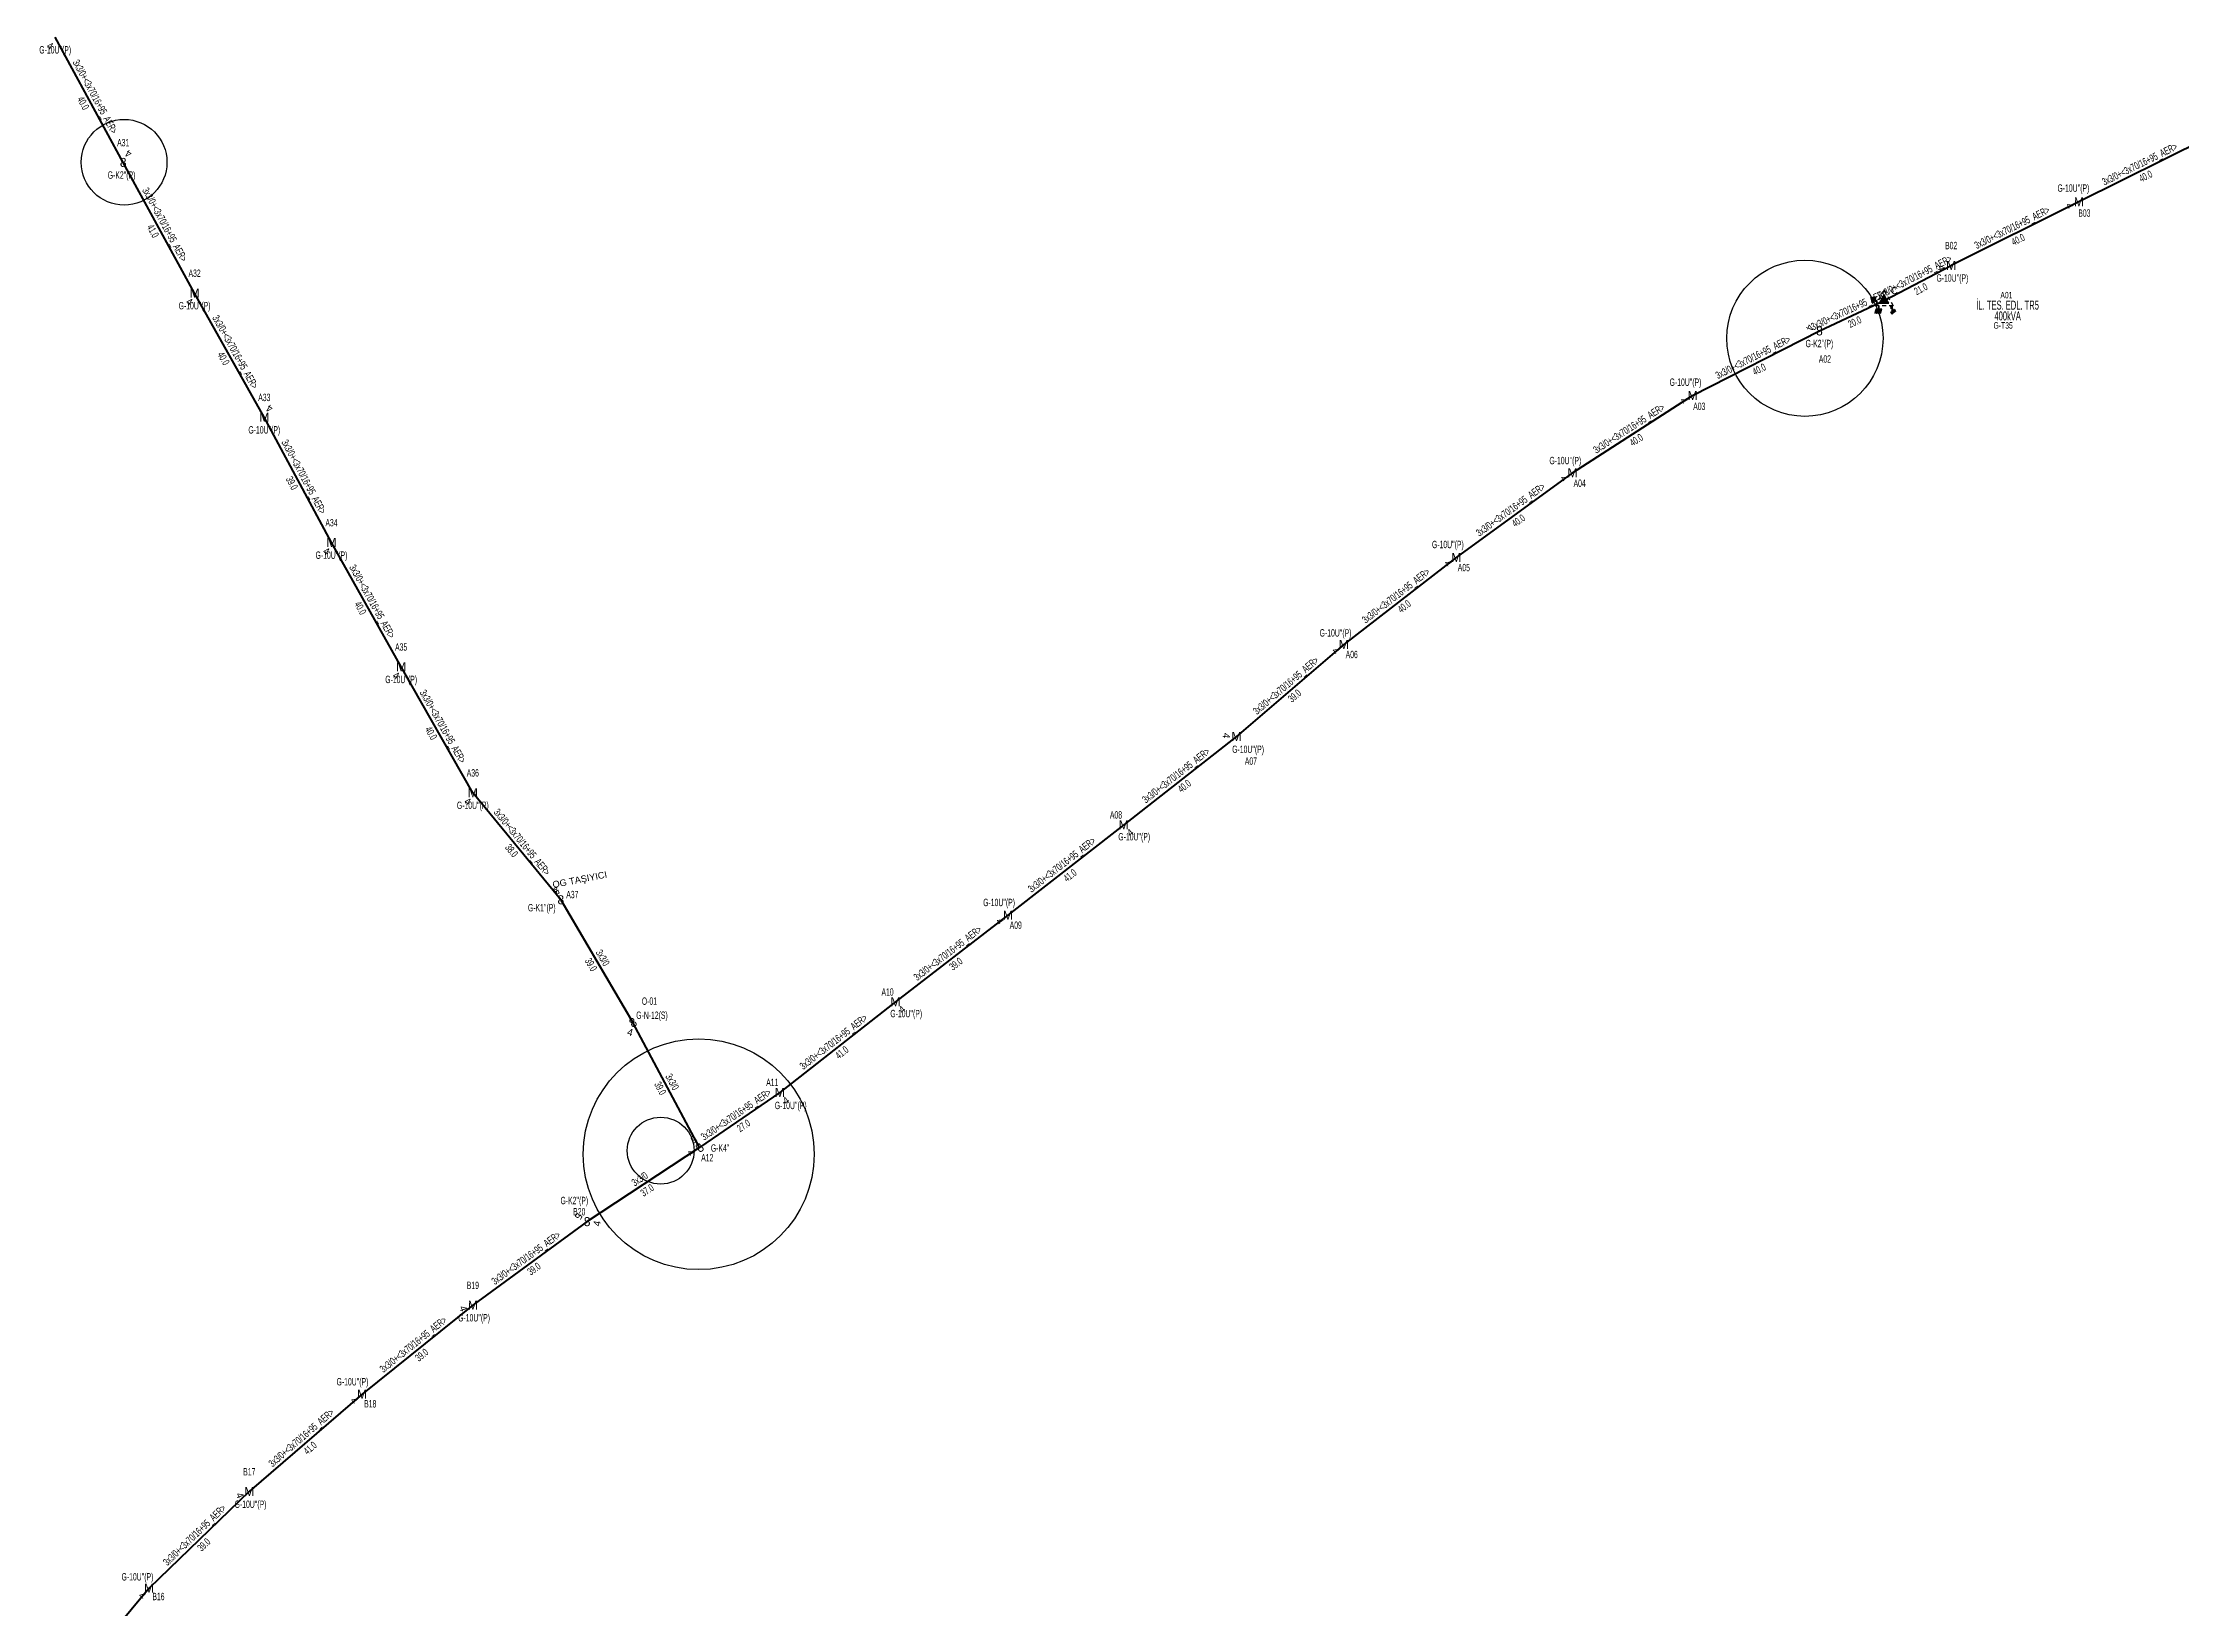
# Model space of a CAD drawing. Header units: millimetres. Extents: x 542876 to 548433, y 4216806 to 4221056.
# Drawn here: x 544309 to 544902, y 4219674 to 4220109 of the extents above; entities that cross this region are included whole.
import ezdxf
from ezdxf.enums import TextEntityAlignment as Align

# ---------------------------------------------------------------- set-up
doc = ezdxf.new("R2010")
doc.units = ezdxf.units.MM
doc.linetypes.add('DASHED2', pattern=[0])
for name, color, linetype, lineweight in [('DIREK_ENH_YENI', 6, 'Continuous', 25), ('DIREK_OG_YENI', 10, 'Continuous', 25), ('HAT_OG_HAVAI_YENI', 1, 'Continuous', 70), ('KULLANICI', 1, 'Continuous', 25), ('TRAFO_ILERDE', 5, 'DASHED2', 30), ('TRAFO_TADILAT_BYSK', 5, 'Continuous', 30)]:
    doc.layers.add(name, color=color, linetype=linetype, lineweight=lineweight)
doc.styles.add('Direk', font='B_CAD')
doc.styles.get("Standard").update_dxf_attribs({"font": 'Arial'})

# ---------------------------------------------------------------- blocks, each defined once
blk = doc.blocks.new('ILD_DIREK')
h = blk.add_hatch(color=32)
h.paths.add_polyline_path([(-2.19, 0.88), (-2.4, 1.01), (-3.36, -0.63), (-3.14, -0.76), (-2.71, -0.02), (-1.94, -0.47), (-1.84, -0.3), (-2.61, 0.15)])
h.paths.add_polyline_path([(-3.55, -0.16), (-3.42, -0.23), (-2.71, 1), (-2.84, 1.07)])
h.paths.add_polyline_path([(-3.63, 0.3), (-3.5, 0.23), (-3.15, 0.83), (-3.28, 0.91)])
h.paths.add_polyline_path([(-3.68, 0.82), (-3.75, 0.69), (-3.62, 0.62), (-3.55, 0.75)])
h.paths.add_polyline_path([(-1.39, -1.44), (-1.59, -1.44), (-1.6, -2.34), (-2.35, -2.34), (-2.6, -3.47), (-2.5, -3.47), (-2.29, -2.54), (-1.99, -2.54), (-2.2, -3.47), (-2.1, -3.47), (-1.89, -2.54), (-1.59, -2.54), (-1.8, -3.48), (-1.7, -3.48), (-1.49, -2.54), (-1.19, -2.54), (-1.4, -3.48), (-1.3, -3.48), (-1.09, -2.54), (-0.79, -2.55), (-1, -3.48), (-0.9, -3.48), (-0.65, -2.35), (-1.4, -2.34)])
at = {"layer": 'TRAFO_ILERDE'}
for points in [[(2.27, -1.57), (2.04, -1.92), (2, -1.44), (1.86, -1.44), (1.93, -2.32), (2.17, -1.96), (2.23, -2.67), (2.02, -2.67), (2.31, -2.87), (2.32, -2.86), (2.56, -2.49), (2.36, -2.63)], [(2.27, -1.57), (2.04, -1.92), (2, -1.44), (1.86, -1.44), (1.93, -2.32), (2.17, -1.96), (2.23, -2.67), (2.02, -2.67), (2.31, -2.87), (1.89, -3.19), (2.12, -3.79), (2.18, -3.74), (2, -3.26), (2.18, -3.13), (2.36, -3.6), (2.41, -3.56), (2.24, -3.08), (2.41, -2.94), (2.59, -3.42), (2.65, -3.38), (2.47, -2.9), (2.65, -2.76), (2.83, -3.24), (2.89, -3.2), (2.71, -2.72), (2.89, -2.58), (3.07, -3.06), (3.13, -3.01), (2.9, -2.42), (2.32, -2.86), (2.56, -2.49), (2.36, -2.63)], [(2.89, -2.58), (3.07, -3.06), (3.13, -3.01), (2.9, -2.42), (2.32, -2.86), (2.56, -2.49), (2.36, -2.63), (2.27, -1.57), (2.04, -1.92), (2, -1.44), (1.86, -1.44), (1.93, -2.32), (2.17, -1.96), (2.23, -2.67), (2.02, -2.67), (2.31, -2.87), (1.89, -3.19), (2.12, -3.79), (2.18, -3.74), (2, -3.26), (2.18, -3.13), (2.36, -3.6), (2.41, -3.56), (2.24, -3.08), (2.41, -2.94), (2.59, -3.42), (2.65, -3.38), (2.47, -2.9), (2.65, -2.76), (2.83, -3.24), (2.89, -3.2), (2.71, -2.72)]]:
    blk.add_hatch(color=32, dxfattribs=at).paths.add_polyline_path(points)
at = {"layer": 'TRAFO_ILERDE', "linetype": 'Continuous'}
for p, q in [((-0.99, 1.17), (-1.53, 0.24)), ((-1.3, -0.73), (0, 1.52)), ((0, 2.89), (-0.55, 1.94)), ((0, 2.89), (0.55, 1.94)), ((1.3, -0.73), (0, 1.52)), ((0.99, 1.17), (1.53, 0.24)), ((-1.94, -0.47), (-2.5, -1.44)), ((-1.38, -1.44), (-2.5, -1.44)), ((-1.3, -0.73), (1.3, -0.73)), ((0.52, -1.44), (-0.56, -1.44)), ((2.5, -1.44), (1.4, -1.44)), ((1.94, -0.47), (2.5, -1.44))]:
    blk.add_line(p, q, dxfattribs=at)
at = {"layer": 'TRAFO_ILERDE', "color": 32, "flags": 128}
blk.add_lwpolyline([(1.86, -1.44), (2, -1.44), (2.04, -1.92), (2.27, -1.57), (2.36, -2.63), (2.56, -2.49), (2.32, -2.86), (2.9, -2.42), (3.13, -3.01), (3.07, -3.06), (2.89, -2.58), (2.71, -2.72), (2.89, -3.2), (2.83, -3.24), (2.65, -2.76), (2.47, -2.9), (2.65, -3.38), (2.59, -3.42), (2.41, -2.94), (2.24, -3.08), (2.41, -3.56), (2.36, -3.6), (2.18, -3.13), (2, -3.26), (2.18, -3.74), (2.12, -3.79), (1.89, -3.19), (2.31, -2.87), (2.02, -2.67), (2.23, -2.67), (2.17, -1.96), (1.93, -2.32), (1.86, -1.44)], dxfattribs=at)
at = {"layer": 'TRAFO_ILERDE', "linetype": 'Continuous'}
for points in [[(-1.3, -0.73), (0, -0.73), (0, 1.52)], [(0, -0.73), (0, 1.52), (1.3, -0.73)]]:
    blk.add_solid(points, dxfattribs=at)
at = {"layer": 'TRAFO_TADILAT_BYSK', "color": 32, "flags": 128}
for points in [[(-3.62, 0.62), (-3.55, 0.75), (-3.68, 0.82), (-3.75, 0.69), (-3.62, 0.62)], [(-3.5, 0.23), (-3.15, 0.83), (-3.28, 0.91), (-3.63, 0.3), (-3.5, 0.23)], [(-3.42, -0.23), (-2.71, 1), (-2.84, 1.07), (-3.55, -0.16), (-3.42, -0.23)], [(-1.84, -0.3), (-2.61, 0.15), (-2.19, 0.88), (-2.4, 1.01), (-3.36, -0.63), (-3.14, -0.76), (-2.71, -0.02), (-1.94, -0.47), (-1.84, -0.3)], [(-1.39, -1.44), (-1.59, -1.44), (-1.6, -2.34), (-2.35, -2.34), (-2.6, -3.47), (-2.5, -3.47), (-2.29, -2.54), (-1.99, -2.54), (-2.2, -3.47), (-2.1, -3.47), (-1.89, -2.54), (-1.59, -2.54), (-1.8, -3.48), (-1.7, -3.48), (-1.49, -2.54), (-1.19, -2.54), (-1.4, -3.48), (-1.3, -3.48), (-1.09, -2.54), (-0.79, -2.55), (-1, -3.48), (-0.9, -3.48), (-0.65, -2.35), (-1.4, -2.34), (-1.39, -1.44)]]:
    blk.add_lwpolyline(points, dxfattribs=at)

msp = doc.modelspace()

# ---------------------------------------------------------------- linework, layer by layer
at = {"layer": 'HAT_OG_HAVAI_YENI'}
for p, q in [((544331.098, 4220075.336), (544312.229158, 4220110.091685)), ((544909.264971, 4220081.978018), (544873.871369, 4220064.432258)), ((544350.903962, 4220039.091561), (544331.098, 4220075.336)), ((544873.871369, 4220064.432258), (544838.433387, 4220046.776457)), ((544819.830717, 4220037.002644), (544838.433387, 4220046.776457)), ((544370.253846, 4220004.628843), (544350.903962, 4220039.091561)), ((544801.868, 4220028.586), (544819.830717, 4220037.002644)), ((544766.672065, 4220010.648224), (544801.868, 4220028.586)), ((544733.339218, 4219989.211074), (544766.672065, 4220010.648224)), ((544388.906018, 4219969.863623), (544370.253846, 4220004.628843)), ((544733.339218, 4219989.211074), (544701.085616, 4219965.721787)), ((544408.239565, 4219935.36983), (544388.906018, 4219969.863623)), ((544701.085616, 4219965.721787), (544669.865335, 4219941.520102)), ((544669.865335, 4219941.520102), (544640.087279, 4219915.993601)), ((544428.123294, 4219900.441693), (544408.239565, 4219935.36983)), ((544640.087279, 4219915.993601), (544608.787231, 4219891.52373)), ((544452.563, 4219870.72), (544428.123294, 4219900.441693)), ((544608.787231, 4219891.52373), (544576.648846, 4219866.432069)), ((544452.563, 4219870.72), (544472.558, 4219836.662)), ((544576.648846, 4219866.432069), (544545.43599, 4219842.412259)), ((544545.43599, 4219842.412259), (544513.332502, 4219817.249667)), ((544491.083, 4219801.953), (544472.558, 4219836.662)), ((544513.332502, 4219817.249667), (544491.083, 4219801.953)), ((544491.083, 4219801.953), (544459.849, 4219781.404)), ((544459.849, 4219781.404), (544428.141964, 4219758.231055)), ((544428.141964, 4219758.231055), (544397.379376, 4219733.508873)), ((544397.379376, 4219733.508873), (544366.099134, 4219706.486584)), ((544366.099134, 4219706.486584), (544338.257326, 4219679.702396)), ((544338.257326, 4219679.702396), (544311.675308, 4219647.630025))]:
    msp.add_line(p, q, dxfattribs=at)
at = {"layer": 'KULLANICI'}
for centre, radius in [((544331.341635, 4220075.379696), 11.890696), ((544797.840023, 4220026.544148), 21.675885), ((544490.814578, 4219800.113247), 32.025106), ((544480.263017, 4219801.107961), 9.280098)]:
    msp.add_circle(centre, radius, dxfattribs=at)

# ---------------------------------------------------------------- block references
at = {"layer": 'TRAFO_ILERDE'}
msp.add_blockref('ILD_DIREK', (544819.830717, 4220037.002644), dxfattribs=at)

# ---------------------------------------------------------------- texts
at = {"layer": 'DIREK_ENH_YENI', "width": 0.53}
for s, p in [('G-N-12(S)', (544477.849828, 4219838.682599)), ('O-01', (544477.145455, 4219842.59546))]:
    msp.add_text(s, height=2.05, dxfattribs=at).set_placement(p, align=Align.MIDDLE_CENTER)
at = {"layer": 'DIREK_ENH_YENI', "color": 32, "style": 'Direk'}
msp.add_text('4', height=2, rotation=344.253255, dxfattribs=at).set_placement((544471.79812, 4219833.967082), align=Align.MIDDLE_CENTER)
at = {"layer": 'DIREK_ENH_YENI', "style": 'Direk'}
msp.add_text('8', height=2.5, rotation=28.127444, dxfattribs=at).set_placement((544472.558, 4219836.662), align=Align.MIDDLE_CENTER)
at = {"layer": 'DIREK_OG_YENI', "width": 0.53}
for s, p in [("G-10U''(P)", (544312.229158, 4220106.591685)), ('A31', (544331.098, 4220080.836)), ("G-K2''(P)", (544330.634029, 4220071.836)), ("G-10U''(P)", (544872.356973, 4220068.228762)), ('B03', (544875.40562, 4220061.286455)), ('B02', (544838.433387, 4220052.276457)), ('A32', (544350.903962, 4220044.591561)), ("G-10U''(P)", (544838.770597, 4220043.276457)), ("G-10U''(P)", (544350.903962, 4220035.591561)), ("G-K2''(P)", (544801.868, 4220025.086)), ('A02', (544803.384921, 4220020.792983)), ("G-10U''(P)", (544764.701984, 4220014.361416)), ('A33', (544370.253846, 4220010.128843)), ('A03', (544768.51931, 4220007.675399)), ("G-10U''(P)", (544370.253846, 4220001.128843)), ("G-10U''(P)", (544731.341397, 4219992.614704)), ('A04', (544735.319209, 4219986.324964)), ('A34', (544388.906018, 4219975.363623)), ("G-10U''(P)", (544698.741116, 4219969.319297)), ("G-10U''(P)", (544388.906018, 4219966.363623)), ('A05', (544703.177409, 4219962.91565)), ('A35', (544408.239565, 4219940.86983)), ("G-10U''(P)", (544667.574003, 4219944.789622)), ('A06', (544672.058337, 4219938.79233)), ("G-10U''(P)", (544408.239565, 4219931.86983)), ("G-10U''(P)", (544643.30529, 4219912.476299)), ('A36', (544428.123294, 4219905.941693)), ('A07', (544644.075082, 4219909.207794)), ("G-10U''(P)", (544428.123294, 4219896.941693)), ('A08', (544606.635552, 4219894.284215)), ("G-10U''(P)", (544611.695401, 4219888.22533)), ("G-K1''(P)", (544447.267475, 4219868.518021)), ('A37', (544455.747836, 4219872.171488)), ("G-10U''(P)", (544574.188695, 4219869.984641)), ('A09', (544578.814118, 4219863.682233)), ('A10', (544543.234703, 4219845.13335)), ("G-10U''(P)", (544548.413325, 4219839.148706)), ('A11', (544511.238719, 4219820.054319)), ("G-10U''(P)", (544516.354535, 4219813.653308)), ('A12', (544493.194976, 4219799.162022)), ("G-K4''", (544496.767275, 4219801.826778)), ("G-K2''(P)", (544456.299136, 4219787.266402)), ('B20', (544457.683114, 4219784.153352)), ('B19', (544428.141964, 4219763.731055)), ("G-10U''(P)", (544428.479174, 4219754.731055)), ("G-10U''(P)", (544394.729724, 4219736.977771)), ('B18', (544399.663099, 4219730.856589)), ('B17', (544366.099134, 4219711.986584)), ("G-10U''(P)", (544366.436344, 4219702.986584)), ("G-10U''(P)", (544335.053245, 4219682.845779)), ('B16', (544340.874885, 4219677.378952))]:
    msp.add_text(s, height=2.05, dxfattribs=at).set_placement(p, align=Align.MIDDLE_CENTER)
at = {"layer": 'DIREK_OG_YENI', "color": 32, "style": 'Direk'}
for s, rotation, p in [('4', 328.945039, (544310.78475, 4220107.693001)), ('4', 509.327315, (544332.526372, 4220077.744268)), ('4', 294.114969, (544871.315732, 4220063.288265)), ('4', 283.858683, (544835.714897, 4220046.105778)), ('4', 329.327315, (544349.47559, 4220036.683294)), ('4', 251.055941, (544799.219659, 4220029.495006)), ('4', 509.107184, (544371.69146, 4220007.031605)), ('4', 300.347397, (544764.255727, 4220009.233547)), ('4', 303.238121, (544730.997298, 4219987.676339)), ('4', 329.107184, (544387.468403, 4219967.460861)), ('4', 305.437424, (544698.804318, 4219964.098309)), ('4', 307.813704, (544667.653312, 4219939.803433)), ('4', 329.635175, (544406.824154, 4219932.953922)), ('4', 264.310869, (544637.301071, 4219916.271168)), ('4', 329.825899, (544426.715932, 4219898.021087)), ('4', 399.691428, (544610.575459, 4219889.369143)), ('4', 211.965533, (544451.080655, 4219873.095427)), ('5', 206.497547, (544451.313753, 4219873.22587)), ('4', 306.141287, (544574.387664, 4219864.780689)), ('4', 400.231685, (544547.244454, 4219840.27463)), ('4', 397.274607, (544515.028282, 4219815.02159)), ('5', 215.22823, (544489.467862, 4219804.24021)), ('4', 300.715496, (544488.6758, 4219800.522829)), ('5', 237.956055, (544457.475604, 4219782.889595)), ('4', 439.751074, (544462.604323, 4219780.90581)), ('4', 289.393454, (544425.500834, 4219757.301306)), ('4', 309.098348, (544395.206395, 4219731.743043)), ('4', 291.945416, (544363.502021, 4219705.44016)), ('4', 317.947736, (544336.381863, 4219677.6233))]:
    msp.add_text(s, height=2, rotation=rotation, dxfattribs=at).set_placement(p, align=Align.MIDDLE_CENTER)
at = {"layer": 'DIREK_OG_YENI', "style": 'Direk'}
for s, p in [('8', (544331.098, 4220075.336)), ('M', (544873.871369, 4220064.432258)), ('M', (544838.433387, 4220046.776457)), ('M', (544350.903962, 4220039.091561)), ('8', (544801.868, 4220028.586)), ('M', (544766.672065, 4220010.648224)), ('M', (544370.253846, 4220004.628843)), ('M', (544733.339218, 4219989.211074)), ('M', (544388.906018, 4219969.863623)), ('M', (544701.085616, 4219965.721787)), ('M', (544669.865335, 4219941.520102)), ('M', (544408.239565, 4219935.36983)), ('M', (544640.087279, 4219915.993601)), ('M', (544428.123294, 4219900.441693)), ('M', (544608.787231, 4219891.52373)), ('8', (544452.563, 4219870.72)), ('M', (544576.648846, 4219866.432069)), ('M', (544545.43599, 4219842.412259)), ('M', (544513.332502, 4219817.249667)), ('8', (544459.849, 4219781.404)), ('M', (544428.141964, 4219758.231055)), ('M', (544397.379376, 4219733.508873)), ('M', (544366.099134, 4219706.486584)), ('M', (544338.257326, 4219679.702396))]:
    msp.add_text(s, height=2.5, dxfattribs=at).set_placement(p, align=Align.MIDDLE_CENTER)
msp.add_text('8', height=2.5, rotation=37.356654, dxfattribs=at).set_placement((544491.083, 4219801.953), align=Align.MIDDLE_CENTER)
at = {"layer": 'HAT_OG_HAVAI_YENI', "lineweight": 30, "width": 0.53}
for s, rotation, p in [('3x3/0+<3x70/16+95_AER>', 298.497463, (544322.410708, 4220093.119146, 272156.114579)), ('3x3/0+<3x70/16+95_AER>', 386.36911, (544891.190641, 4220073.966696, 272436.935685)), ('3x3/0+<3x70/16+95_AER>', 298.654675, (544341.746994, 4220057.621133, 272165.549116)), ('3x3/0+<3x70/16+95_AER>', 386.483262, (544855.773332, 4220056.365162, 272419.216694)), ('3x3/0+<3x70/16+95_AER>', 27.717363, (544828.736708, 4220042.642015, 272419.216694)), ('3x3/0+<3x70/16+95_AER>', 25.10628, (544810.488893, 4220033.56405, 272409.915359)), ('3x3/0+<3x70/16+95_AER>', 299.313032, (544361.320068, 4220022.276346, 272175.451981)), ('3x3/0+<3x70/16+95_AER>', 27.005722, (544783.884253, 4220020.374463, 272400.934188)), ('3x3/0+<3x70/16+95_AER>', 32.746038, (544749.545863, 4220000.644564, 272383.336033)), ('3x3/0+<3x70/16+95_AER>', 298.214366, (544380.328939, 4219987.648089, 272185.126923)), ('3x3/0+<3x70/16+95_AER>', 396.064678, (544716.712024, 4219978.15353, 272350.542808)), ('3x3/0+<3x70/16+95_AER>', 299.270348, (544399.314265, 4219953.032318, 272194.453009)), ('3x3/0+<3x70/16+95_AER>', 397.782525, (544684.95471, 4219954.292735, 272334.932668)), ('3x3/0+<3x70/16+95_AER>', 400.604015, (544654.423104, 4219929.402194, 272320.04364)), ('3x3/0+<3x70/16+95_AER>', 299.651795, (544418.92012, 4219918.32628, 272204.119783)), ('3x3/0+<3x70/16+95_AER>', 398.017721, (544623.913736, 4219904.428313, 272304.393615)), ('3x3/0+<3x70/16+95_AER>', 309.429952, (544440.999688, 4219886.120711, 272214.061647)), ('3x3/0+<3x70/16+95_AER>', 397.980514, (544592.194954, 4219879.647886, 272288.324423)), ('3x3/0+<3x70/16+95_AER>', 397.58003, (544560.52403, 4219855.095791, 272272.717995)), ('3x3/0', 300.41663, (544463.293512, 4219854.121341, 272226.2815)), ('3x3/0+<3x70/16+95_AER>', 398.089214, (544528.859892, 4219830.499957, 272256.666251)), ('3x3/0', 298.090048, (544482.57055, 4219819.707532, 272245.541672)), ('3x3/0+<3x70/16+95_AER>', 394.509866, (544501.726357, 4219810.30156, 272245.541672)), ('3x3/0', 393.34043, (544474.999011, 4219792.388369, 272229.924509)), ('3x3/0+<3x70/16+95_AER>', 396.160926, (544443.493944, 4219770.503747, 272214.070982)), ('3x3/0+<3x70/16+95_AER>', 398.786905, (544412.228208, 4219746.532523, 272198.689688)), ('3x3/0+<3x70/16+95_AER>', 400.822987, (544381.183589, 4219720.640951, 272183.049567)), ('3x3/0+<3x70/16+95_AER>', 403.89083, (544351.588936, 4219693.707053, 272169.128663))]:
    msp.add_text(s, height=2.05, rotation=rotation, dxfattribs=at).set_placement(p, align=Align.CENTER)
for s, rotation, p in [('40.0', 298.497463, (544320.916683, 4220092.308043, 272156.114579)), ('40.0', 386.36911, (544891.9457, 4220072.443579, 272436.935685)), ('41.0', 298.654675, (544340.2552, 4220056.805933, 272165.549116)), ('40.0', 386.483262, (544856.531424, 4220054.843552, 272419.216694)), ('21.0', 27.717363, (544829.527396, 4220041.137086, 272419.216694)), ('20.0', 25.10628, (544811.210201, 4220032.024662, 272409.915359)), ('40.0', 299.313032, (544359.83774, 4220021.444058, 272175.451981)), ('40.0', 27.005722, (544784.656188, 4220018.859829, 272400.934188)), ('40.0', 32.746038, (544750.465421, 4219999.214734, 272383.336033)), ('39.0', 298.214366, (544378.830924, 4219986.844377, 272185.126923)), ('40.0', 396.064678, (544717.712811, 4219976.77933, 272350.542808)), ('40.0', 299.270348, (544397.831317, 4219952.201135, 272194.453009)), ('40.0', 397.782525, (544685.996242, 4219952.949154, 272334.932668)), ('39.0', 400.604015, (544655.52951, 4219928.11151, 272320.04364)), ('40.0', 299.651795, (544417.442739, 4219917.485243, 272204.119783)), ('40.0', 398.017721, (544624.960774, 4219903.089018, 272304.393615)), ('38.0', 309.429952, (544439.686606, 4219885.040982, 272214.061647)), ('41.0', 397.980514, (544593.241123, 4219878.307912, 272288.324423)), ('39.0', 300.41663, (544461.827488, 4219853.260659, 272226.2815)), ('39.0', 397.58003, (544561.560807, 4219853.748537, 272272.717995)), ('41.0', 398.089214, (544529.908601, 4219829.16197, 272256.666251)), ('39.0', 298.090048, (544481.070795, 4219818.907072, 272245.541672)), ('27.0', 394.509866, (544502.689489, 4219808.900711, 272245.541672)), ('37.0', 393.34043, (544475.933352, 4219790.968156, 272229.924509)), ('39.0', 396.160926, (544444.497038, 4219769.13123, 272214.070982)), ('39.0', 398.786905, (544413.293132, 4219745.207405, 272198.689688)), ('41.0', 400.822987, (544382.29492, 4219719.354506, 272183.049567)), ('39.0', 403.89083, (544352.767523, 4219692.481927, 272169.128663))]:
    msp.add_text(s, height=2.05, rotation=rotation, dxfattribs=at).set_placement(p, align=Align.TOP_CENTER)
at = {"layer": 'KULLANICI'}
msp.add_text('OG TAŞIYICI', height=1.8315, rotation=10.9855, dxfattribs=at).set_placement((544457.799873, 4219876.348142), align=Align.MIDDLE_CENTER)
at = {"layer": 'TRAFO_ILERDE', "color": 4, "style": 'Direk'}
msp.add_text('C', height=2, dxfattribs=at).set_placement((544822.659144, 4220039.831071), align=Align.MIDDLE_CENTER)
at = {"layer": 'TRAFO_ILERDE', "width": 0.6}
for s, height, p in [('İL. TES. EDL. TR5', 2.5, (544854.107752, 4220034.500086)), ('A01', 1.8, (544853.762939, 4220037.609784)), ('400kVA', 2.5, (544854.107752, 4220031.500086))]:
    msp.add_text(s, height=height, dxfattribs=at).set_placement(p, align=Align.CENTER)
msp.add_text('G-T35', height=1.8, dxfattribs=at).set_placement((544852.858783, 4220031.01394), align=Align.TOP_CENTER)

doc.saveas('drawing.dxf')
